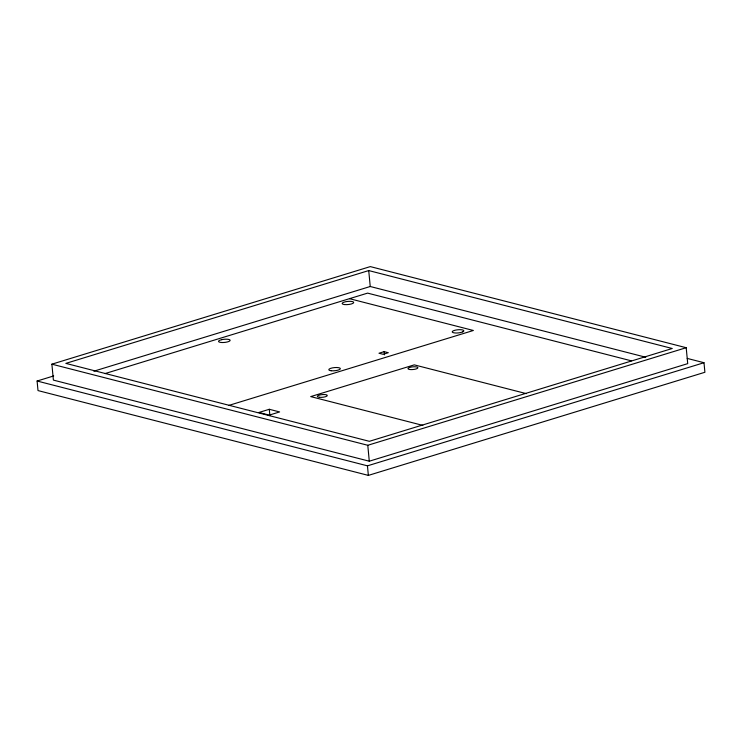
<?xml version="1.0" encoding="UTF-8"?>
<svg xmlns="http://www.w3.org/2000/svg" width="742" height="742" viewBox="0 0 742 742"><rect width="100%" height="100%" fill="white"/><g stroke="black" fill="none" stroke-linecap="round" stroke-linejoin="round"><path stroke-width="1.11" d="M51.884 364.174L370.304 266.601L686.202 347.71L687.713 363.636L369.284 461.209L53.387 380.099L51.884 364.174L367.782 445.283L686.202 347.71M368.728 270.57L65.843 363.385L369.358 441.314L672.243 348.499L368.728 270.57L370.239 286.505L645.753 357.236M687.203 358.405L704 362.717L704.9 372.271L368.357 475.399L38 390.58L37.1 381.017L53.702 375.934M93.882 371.185L370.239 286.505M104.993 373.588L367.615 293.118L631.396 360.844M384.171 351.643L378.995 353.238L383.122 354.296L388.307 352.71L384.171 351.643L384.477 354.834M228.879 405.392L473.377 330.478L349.491 298.674M269.29 409.287L258.939 412.469L269.263 415.112L279.613 411.94L269.29 409.287L269.893 415.659M37.1 381.017L367.457 465.837L704 362.717M526.403 393.659L414.268 364.869L310.712 396.599L422.847 425.389M367.782 445.283L369.284 461.209M367.457 465.837L368.357 475.399M462.748 331.85L461.728 332.249A5.815 1.586 -5.4 0 1 453.566 332.75L452.759 332.472A5.815 1.586 -5.4 0 1 454.317 330.45L455.597 330.116A5.815 1.586 -5.4 0 1 462.479 329.94A5.815 1.586 -5.4 0 1 462.748 331.85M221.691 339.678L220.439 340.022A5.815 1.586 -5.4 0 0 219.178 342.034L220.031 342.303A5.815 1.586 -5.4 0 0 226.978 342.043L228.221 341.7A5.815 1.586 -5.4 0 0 229.491 339.678L228.629 339.419A5.815 1.586 -5.4 0 0 221.691 339.678M410.001 369.535A4.99 1.354 -5.4 0 0 417.894 367.902A4.99 1.354 -5.4 0 0 410.966 367.105A4.99 1.354 -5.4 0 0 410.001 369.535M319.394 397.295A4.99 1.354 -5.4 0 0 327.278 395.662A4.99 1.354 -5.4 0 0 320.358 394.865A4.99 1.354 -5.4 0 0 319.394 397.295M344.501 304.563A5.815 1.586 -5.4 0 0 353.702 302.653A5.815 1.586 -5.4 0 0 345.633 301.725A5.815 1.586 -5.4 0 0 344.501 304.563M331.145 370.75A5.815 1.586 -5.4 0 0 340.346 368.839A5.815 1.586 -5.4 0 0 332.268 367.911A5.815 1.586 -5.4 0 0 331.145 370.75"/></g></svg>
